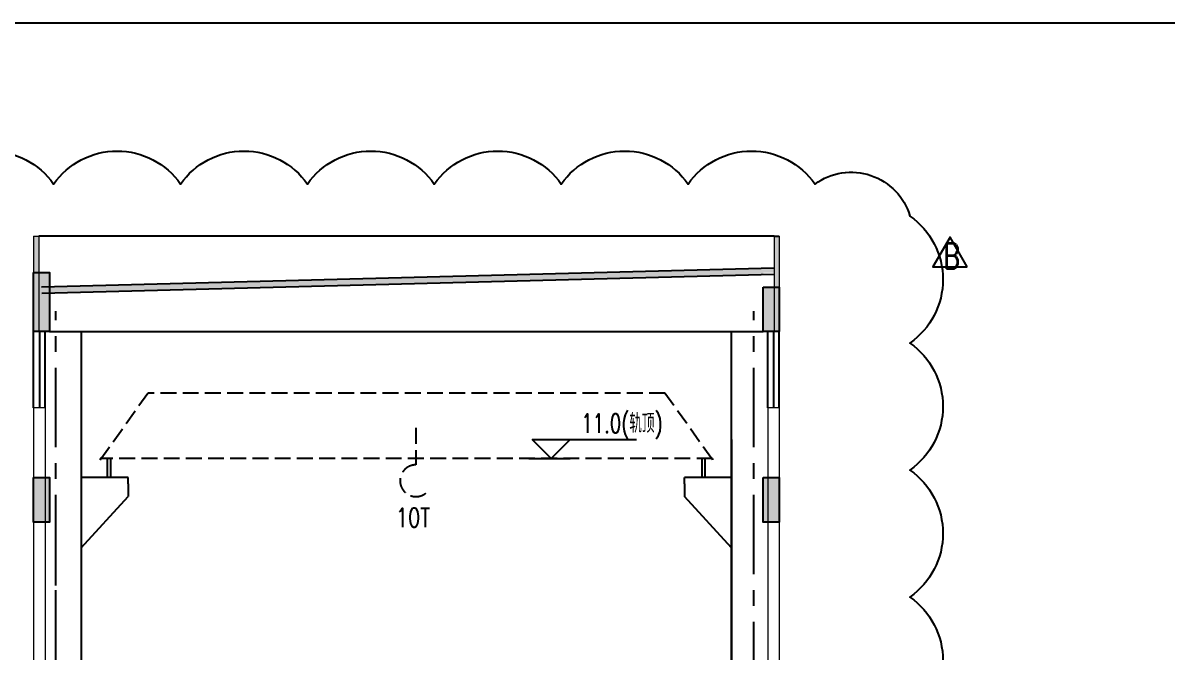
# Model space of a CAD drawing. Extents: x -61205 to 26665, y -81742 to 98141.
# Drawn here: x -42039 to -24005, y 17741 to 27652 of the extents above; entities that cross this region are included whole.
import ezdxf
from ezdxf.enums import TextEntityAlignment as Align

# ---------------------------------------------------------------- set-up
doc = ezdxf.new("R2010")
doc.units = 0
doc.header["$LTSCALE"] = 1000
doc.header["$MEASUREMENT"] = 0
doc.linetypes.add('DASH', pattern=[0.35, 0.25, -0.1])
doc.linetypes.add('G', pattern=[2, 1.25, -0.25, 0.25, -0.25])
doc.layers.get('0').update_dxf_attribs({"linetype": 'CONTINUOUS'})
for name, color, linetype in [('01', 7, 'CONTINUOUS'), ('05', 4, 'G'), ('1', 7, 'CONTINUOUS'), ('DIM_ELEV', 3, 'CONTINUOUS'), ('PUB_DIM', 3, 'CONTINUOUS'), ('PUB_TEXT', 7, 'CONTINUOUS'), ('S_FLOOR', 255, 'CONTINUOUS'), ('WINDOW', 7, 'CONTINUOUS')]:
    doc.layers.add(name, color=color, linetype=linetype)
doc.layers.add('WALL', color=9, linetype='CONTINUOUS', lineweight=13)
doc.styles.add('_TCH_DIM', font='geditxt.shx', dxfattribs={"bigfont": 'dxt.shx'})
doc.styles.add('DXT', font='geditxt.shx', dxfattribs={"width": 0.72, "bigfont": 'hzfs_1.shx'})
doc.styles.add('HZ', font='geditxt.shx', dxfattribs={"width": 0.75, "bigfont": 'hzfs_1.shx'})

# ---------------------------------------------------------------- blocks, each defined once
blk = doc.blocks.new('SLAJDKA')
blk.add_lwpolyline([(203165, 83952), (202894, 84422), (202623, 83953)], close=True)
at = {"layer": '1', "color": 7, "linetype": 'Continuous', "style": 'DXT', "width": 0.72}
blk.add_text('B', height=400, dxfattribs=at).set_placement((202788, 83924))

msp = doc.modelspace()

# ---------------------------------------------------------------- hatches: boundary and pattern name
at = {"layer": '01'}
h = msp.add_hatch(color=256, dxfattribs=at)
h.paths.add_polyline_path([(-41789.317, 24290.121), (-41869.317, 24290.121), (-41869.317, 23790.121), (-41789.317, 23790.121)])
h.paths.add_polyline_path([(-41789.317, 23790.121), (-41869.317, 23790.121), (-41869.317, 23490.121), (-41789.317, 23490.121)])
for points in [[(-30119.317, 24290.121), (-30199.317, 24290.121), (-30199.317, 23490.121), (-30119.317, 23490.121)], [(-41869.317, 22790.121), (-41619.317, 22790.121), (-41619.317, 23718.897), (-41869.317, 23718.897)], [(-30199.317, 23790.121), (-30199.317, 23718.897), (-30369.317, 23718.897), (-30369.317, 23685.67), (-41619.317, 23393.336), (-41619.317, 23493.369)], [(-30369.317, 22790.121), (-30119.317, 22790.121), (-30119.317, 23490.121), (-30369.317, 23490.121)], [(-41869.317, 19790.121), (-41619.317, 19790.121), (-41619.317, 20490.121), (-41869.317, 20490.121)], [(-30369.317, 19790.132), (-30119.317, 19790.132), (-30119.317, 20490.132), (-30369.317, 20490.132)]]:
    msp.add_hatch(color=256, dxfattribs=at).paths.add_polyline_path(points)

# ---------------------------------------------------------------- linework, layer by layer
for p, q in [((-30869.317, 11290.121), (-30869.317, 22790.121)), ((-30869.317, 19105.121, 0.006), (-30869.317, 21717.161)), ((-30869.317, 19702.225), (-30869.317, 19702.225)), ((-30869.317, 19702.225), (-30869.317, 19702.225))]:
    msp.add_line(p, q)
at = {"color": 145, "linetype": 'DASH'}
for p, q in [((-40819.317, 20770.121), (-40069.317, 21822)), ((-31919.351, 21822), (-40069.317, 21822)), ((-31169.351, 20770.121), (-31919.351, 21822)), ((-35844.334, 21274.014), (-35844.334, 20690.121)), ((-31169.351, 20790.121), (-40819.317, 20790.121)), ((-40819.317, 20790.121), (-40819.317, 20770.121)), ((-31169.351, 20790.121), (-31169.351, 20770.121))]:
    msp.add_line(p, q, dxfattribs=at)
at = {"color": 145}
for p, q in [((-40704.317, 20490.121), (-40704.317, 20790.121)), ((-40654.317, 20490.121), (-40654.317, 20790.121)), ((-31334.351, 20490.121), (-31334.351, 20790.121)), ((-31284.351, 20490.121), (-31284.351, 20790.121)), ((-40379.317, 20490.121), (-41119.317, 20490.121)), ((-40379.317, 20390.121), (-40379.317, 20490.121)), ((-40379.317, 20390.121), (-40379.317, 20190.121)), ((-31609.351, 20390.121), (-31609.351, 20190.121)), ((-41119.317, 19380.746), (-40379.317, 20190.121)), ((-30869.317, 19380.709), (-31609.351, 20190.121))]:
    msp.add_line(p, q, dxfattribs=at)
msp.add_lwpolyline([(-57434.652, 27652.093), (26665.348, 27652.093), (26665.348, -31747.907), (-57434.652, -31747.907)], close=True)
at = {"color": 4}
msp.add_lwpolyline([(-43554.183, 25113.347, -0.52056705), (-41554.183, 25113.347, -0.52056705), (-39554.183, 25113.347, -0.52056705), (-37554.183, 25113.347, -0.52056705), (-35554.183, 25113.347, -0.52056705), (-33554.183, 25113.347, -0.52056705), (-31554.183, 25113.347, -0.52056705), (-29554.183, 25113.347, -0.52056705), (-28058.744, 24608.786, -0.52056705), (-28058.744, 22608.786, -0.52056705), (-28058.744, 20608.786, -0.52056705), (-28058.744, 18608.786, -0.52056705), (-28058.744, 16608.786, -0.52056705), (-28855.744, 15405.786, -0.52056705), (-30855.744, 15405.786, -0.52056705), (-32855.744, 15405.786, -0.52056705), (-34855.744, 15405.786, -0.52056705), (-36855.744, 15405.786, -0.52056705), (-38855.744, 15405.786, -0.52056705), (-40855.744, 15405.786, -0.52056705), (-42855.744, 15405.786, -0.52056705)], format="xyb", dxfattribs=at)
at = {"color": 145, "linetype": 'DASH'}
msp.add_arc((-35844.334, 20440.121), 250, 90, 330, dxfattribs=at)
at = {"layer": '01'}
for p, q in [((-30199.317, 24290.121), (-41789.317, 24290.121)), ((-30199.317, 24290.121), (-30119.317, 24290.121)), ((-30199.317, 23790.121), (-41744.317, 23490.121)), ((-30196.719, 23690.155), (-41741.719, 23390.155)), ((-41619.317, 22790.121), (-30369.317, 22790.121)), ((-41119.317, 22790.121), (-41119.317, 11190.121)), ((-41119.317, 21090.121), (-41119.317, 11190.121)), ((-30869.317, 21090.121), (-30869.317, 9490.121))]:
    msp.add_line(p, q, dxfattribs=at)
for points in [[(-41869.317, 23718.897), (-41619.317, 23718.897), (-41619.317, 22790.121), (-41869.317, 22790.121), (-41869.317, 23718.897)], [(-30369.317, 23490.121), (-30119.317, 23490.121), (-30119.317, 22790.121), (-30369.317, 22790.121), (-30369.317, 23490.121)], [(-41869.317, 20490.121), (-41619.317, 20490.121), (-41619.317, 19790.121), (-41869.317, 19790.121), (-41869.317, 20490.121)], [(-30369.317, 20490.132), (-30119.317, 20490.132), (-30119.317, 19790.132), (-30369.317, 19790.132), (-30369.317, 20490.132)]]:
    msp.add_lwpolyline(points, dxfattribs=at)
at = {"layer": '05'}
for p, q in [((-41519.255, 10968.982), (-41519.255, 23111.353)), ((-30519.193, 10968.982), (-30519.193, 23111.353)), ((-30519.317, 10967.621), (-30519.317, 21071.97)), ((-30519.317, 10967.621), (-30519.317, 21071.97)), ((-41519.317, 11290.121), (-41519.317, 19272.621))]:
    msp.add_line(p, q, dxfattribs=at)
at = {"layer": 'DIM_ELEV'}
for p, q in [((-33713.257, 20790.121), (-34013.257, 21090.121)), ((-34013.257, 21090.121), (-32367.757, 21090.121)), ((-33713.257, 20790.121), (-33413.257, 21090.121)), ((-34066.341, 20790.121), (-33413.257, 20790.121))]:
    msp.add_line(p, q, dxfattribs=at)
at = {"layer": 'S_FLOOR', "color": 145}
for p in [(-30869.317, 20490.132), (-31609.351, 20390.121)]:
    msp.add_line(p, (-31609.351, 20490.121), dxfattribs=at)
at = {"layer": 'WALL'}
for p, q in [((-41869.317, 24290.121), (-41869.317, 22790.121)), ((-41869.317, 24290.121), (-41789.317, 24290.121)), ((-41789.317, 24290.121), (-41789.317, 22790.121)), ((-30199.317, 24290.121), (-30199.317, 22790.121)), ((-30119.317, 24290.121), (-30119.317, 22790.121)), ((-41689.317, 22790.121), (-41869.317, 22790.121)), ((-30119.317, 22790.121), (-30299.317, 22790.121)), ((-41869.317, 21590.121), (-41869.317, 20490.121)), ((-41689.317, 21590.121), (-41869.317, 21590.121)), ((-41689.317, 21590.121), (-41689.317, 20490.121)), ((-30299.317, 21590.121), (-30299.317, 20490.132)), ((-30119.317, 21590.121), (-30299.317, 21590.121)), ((-30119.317, 21590.121), (-30119.317, 20490.132)), ((-41869.317, 20490.121), (-41869.317, 13790.121)), ((-41689.317, 20490.121), (-41689.317, 13790.121)), ((-30299.317, 20490.132), (-30299.317, 11190.121)), ((-30119.317, 20490.132), (-30119.317, 10790.121))]:
    msp.add_line(p, q, dxfattribs=at)
at = {"layer": 'WINDOW'}
for p, q in [((-41869.317, 21590.121), (-41869.317, 22790.121)), ((-41779.317, 22790.121), (-41779.317, 21590.121)), ((-41689.317, 21590.121), (-41689.317, 22790.121)), ((-30299.317, 21590.121), (-30299.317, 22790.121)), ((-30209.317, 22790.121), (-30209.317, 21590.121)), ((-30119.317, 21590.121), (-30119.317, 22790.121))]:
    msp.add_line(p, q, dxfattribs=at)

# ---------------------------------------------------------------- block references
msp.add_blockref('SLAJDKA', (-230320.391, -60143.31))

# ---------------------------------------------------------------- texts
at = {"layer": 'PUB_DIM', "color": 145, "style": 'HZ', "width": 0.75}
msp.add_text('10T', height=300, dxfattribs=at).set_placement((-35891.136, 19859.966), align=Align.MIDDLE)
at = {"layer": 'PUB_TEXT', "style": '_TCH_DIM', "width": 0.705882}
msp.add_text('11.0(轨顶) ', height=297.5, dxfattribs=at).set_placement((-33237.757, 21195.121))

doc.saveas('drawing.dxf')
